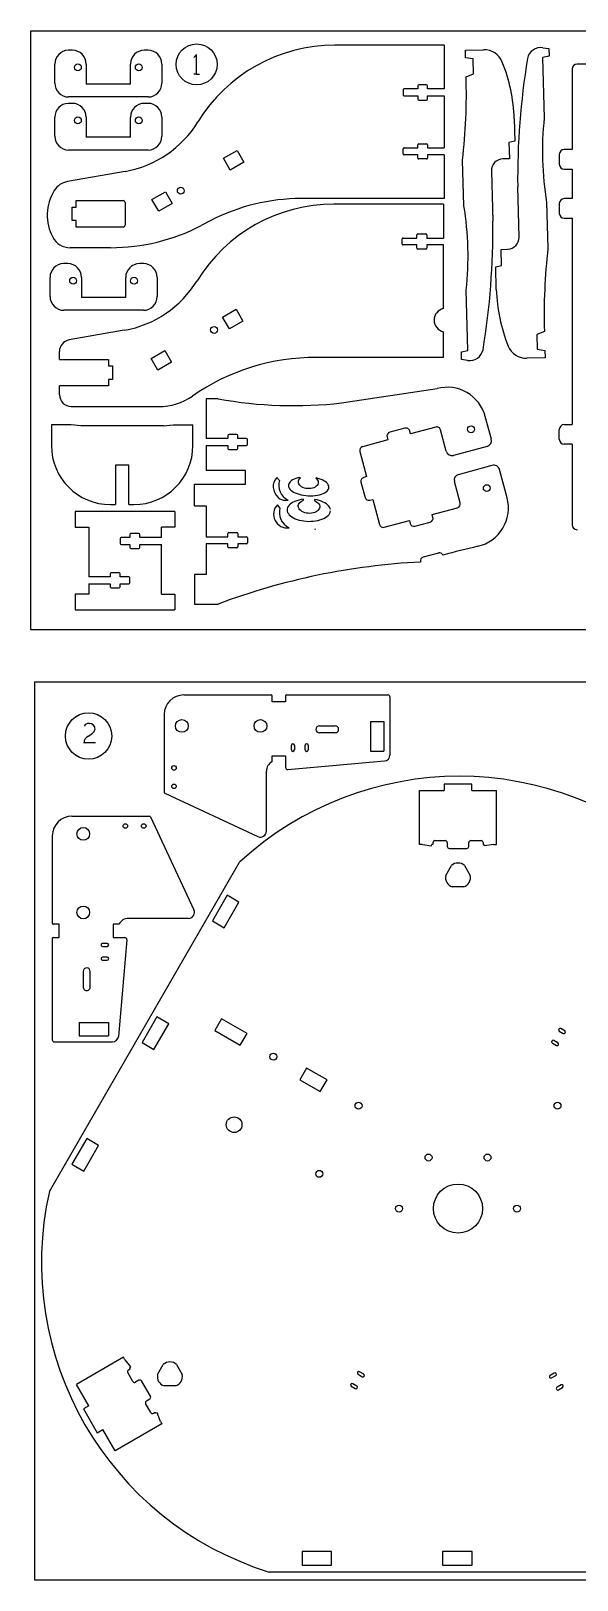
# Model space of a CAD drawing. Header units: inches. Extents: x 81 to 900, y 270 to 1898.
# Drawn here: x 85 to 363, y 1110 to 1898 of the extents above; entities that cross this region are included whole.
import ezdxf

# ---------------------------------------------------------------- set-up
doc = ezdxf.new("R2010")
doc.units = ezdxf.units.IN
doc.header["$MEASUREMENT"] = 0
doc.linetypes.add('Continuous2', pattern=[0])
doc.layers.add('68351 TABLE', color=1, linetype='Continuous')

msp = doc.modelspace()

# ---------------------------------------------------------------- linework, layer by layer
at = {"color": 1, "linetype": 'Continuous2', "lineweight": -3, "true_color": 0xff0000}
for p, q in [((304.12, 1731.22), (304.01, 1735.16)), ((152.75, 1550.51), (152.75, 1511.01)), ((153.04, 1510.56), (200.49, 1488.44)), ((105.84, 1498.82), (145.34, 1498.82)), ((145.8, 1498.53), (167.92, 1451.09))]:
    msp.add_line(p, q, dxfattribs=at)
for centre, start, end in [((201.75, 1491.15), 245, 0), ((165.2, 1449.82), 269.99347, 24.99347)]:
    msp.add_arc(centre, 3, start, end, dxfattribs=at)
at = {"layer": '68351 TABLE', "color": 2, "linetype": 'Continuous2', "lineweight": -3, "true_color": 0xffff00}
for p, q in [((84.99, 1898.46), (897.79, 1898.46)), ((84.99, 1593.66), (84.99, 1898.46)), ((897.79, 1593.66), (84.99, 1593.66)), ((86.91, 1110.06), (86.91, 1567.26)), ((86.91, 1567.26), (899.71, 1567.26)), ((899.71, 1110.06), (86.91, 1110.06))]:
    msp.add_line(p, q, dxfattribs=at)
at = {"layer": '68351 TABLE', "color": 1, "linetype": 'Continuous2', "lineweight": -3, "true_color": 0xff0000}
for p, q in [((106.09, 1888.63), (104.34, 1888.63)), ((144.59, 1888.63), (142.59, 1888.63)), ((295.3, 1891.17), (239.57, 1891.17)), ((295.3, 1891.17), (295.3, 1868.94)), ((306.02, 1888.61), (315.25, 1888.87)), ((306.13, 1884.87), (306.02, 1888.61)), ((310.02, 1884.21), (306.13, 1884.87)), ((348.61, 1885.56), (345.29, 1884.88)), ((345.29, 1884.88), (346.16, 1854.14)), ((345.49, 1889.95), (348.5, 1889.5)), ((348.5, 1889.5), (348.61, 1885.56)), ((97.09, 1871.88), (97.09, 1881.63)), ((113.09, 1881.63), (113.09, 1871.38)), ((135.59, 1871.38), (135.59, 1881.63)), ((151.59, 1881.63), (151.59, 1871.88)), ((306.4, 1875.18), (310.23, 1876.71)), ((310.23, 1876.71), (310.02, 1884.21)), ((360.33, 1879.13), (360.33, 1838.13)), ((370.83, 1881.63), (362.83, 1881.63)), ((135.59, 1871.38), (113.09, 1871.38)), ((281.8, 1868.94), (274.8, 1868.94)), ((281.8, 1870.53), (281.8, 1868.94)), ((286.3, 1871.03), (282.3, 1871.03)), ((286.8, 1868.94), (286.8, 1870.53)), ((295.3, 1868.94), (286.8, 1868.94)), ((144.59, 1864.88), (104.09, 1864.88)), ((106.09, 1861.63), (104.34, 1861.63)), ((144.59, 1861.63), (142.59, 1861.63)), ((274.3, 1868.44), (274.3, 1865.89)), ((274.8, 1865.39), (281.8, 1865.39)), ((281.8, 1865.39), (281.8, 1863.81)), ((282.3, 1863.31), (286.3, 1863.31)), ((286.8, 1865.39), (295.3, 1865.39)), ((286.8, 1863.81), (286.8, 1865.39)), ((295.3, 1865.39), (295.3, 1838.94)), ((97.09, 1844.88), (97.09, 1854.63)), ((113.09, 1854.63), (113.09, 1844.38)), ((135.59, 1844.38), (135.59, 1854.63)), ((151.59, 1854.63), (151.59, 1844.88)), ((330.85, 1853.82), (331.18, 1842.31)), ((144.59, 1837.88), (104.09, 1837.88)), ((135.59, 1844.38), (113.09, 1844.38)), ((274.3, 1835.89), (274.3, 1838.44)), ((274.8, 1838.94), (281.8, 1838.94)), ((281.8, 1838.94), (281.8, 1840.53)), ((282.3, 1841.03), (286.3, 1841.03)), ((286.8, 1840.53), (286.8, 1838.94)), ((286.8, 1838.94), (295.3, 1838.94)), ((331.18, 1842.31), (328.2, 1841.7)), ((328.2, 1841.7), (328.43, 1833.41)), ((360.33, 1838.13), (356.33, 1838.13)), ((281.8, 1835.39), (274.8, 1835.39)), ((281.8, 1833.81), (281.8, 1835.39)), ((286.3, 1833.31), (282.3, 1833.31)), ((295.3, 1835.39), (286.8, 1835.39)), ((286.8, 1835.39), (286.8, 1833.81)), ((295.3, 1835.39), (295.3, 1813.17)), ((305.25, 1809.51), (304.6, 1832.74)), ((328.43, 1833.41), (325.09, 1833.32)), ((353.83, 1835.63), (353.83, 1830.63)), ((132.9, 1826.99), (103.59, 1821.82)), ((319.26, 1827.15), (319.98, 1801.66)), ((356.33, 1828.13), (360.33, 1828.13)), ((360.33, 1828.13), (360.33, 1813.13)), ((333.36, 1793.57), (332.64, 1819.06)), ((295.3, 1813.17), (222.48, 1813.17)), ((294.88, 1810.32), (239.15, 1810.32)), ((294.88, 1810.32), (294.88, 1793.09)), ((347.37, 1811.21), (348.03, 1787.98)), ((353.83, 1810.63), (353.83, 1805.63)), ((360.33, 1813.13), (356.33, 1813.13)), ((176.42, 1801.93), (171.55, 1799.41)), ((356.33, 1803.13), (360.33, 1803.13)), ((360.33, 1803.13), (360.33, 1698.13)), ((273.88, 1790.04), (273.88, 1792.59)), ((274.38, 1793.09), (281.38, 1793.09)), ((281.38, 1793.09), (281.38, 1794.68)), ((281.88, 1795.18), (285.88, 1795.18)), ((286.38, 1794.68), (286.38, 1793.09)), ((286.38, 1793.09), (294.88, 1793.09)), ((125.5, 1788.17), (104.86, 1788.17)), ((281.38, 1789.54), (274.38, 1789.54)), ((281.38, 1787.96), (281.38, 1789.54)), ((285.88, 1787.46), (281.88, 1787.46)), ((286.38, 1789.54), (286.38, 1787.96)), ((294.88, 1789.54), (286.38, 1789.54)), ((294.88, 1757.22), (294.88, 1789.54)), ((324.19, 1787.31), (327.53, 1787.4)), ((324.43, 1779.02), (324.19, 1787.31)), ((103.68, 1780.04), (101.93, 1780.04)), ((142.18, 1780.04), (140.18, 1780.04)), ((321.44, 1778.41), (324.43, 1779.02)), ((321.77, 1766.9), (321.44, 1778.41)), ((94.68, 1763.29), (94.68, 1773.04)), ((110.68, 1773.04), (110.68, 1762.79)), ((133.18, 1762.79), (133.18, 1773.04)), ((149.18, 1773.04), (149.18, 1763.29)), ((307.33, 1735.84), (306.46, 1766.58)), ((133.18, 1762.79), (110.68, 1762.79)), ((142.18, 1756.29), (101.68, 1756.29)), ((132.48, 1746.14), (104.44, 1741.19)), ((294.88, 1732.32), (294.88, 1745.33)), ((346.22, 1745.54), (342.4, 1744.02)), ((342.4, 1744.02), (342.61, 1736.52)), ((99.48, 1731.32), (99.48, 1735.28)), ((304.01, 1735.16), (307.33, 1735.84)), ((342.61, 1736.52), (346.5, 1735.85)), ((346.5, 1735.85), (346.6, 1732.11)), ((99.48, 1731.32), (124.48, 1731.32)), ((124.48, 1731.32), (124.48, 1728.02)), ((124.48, 1728.02), (126.48, 1728.02)), ((126.48, 1728.02), (126.48, 1721.12)), ((294.88, 1732.32), (230.21, 1732.32)), ((307.14, 1730.78), (304.12, 1731.22)), ((346.6, 1732.11), (337.38, 1731.85)), ((126.48, 1721.12), (124.48, 1721.12)), ((124.48, 1721.12), (124.48, 1717.82)), ((99.48, 1713.32), (99.48, 1717.82)), ((124.48, 1717.82), (99.48, 1717.82)), ((174.17, 1711.26), (174.17, 1691.03)), ((180.17, 1711.26), (174.17, 1711.26)), ((243.06, 1709.18), (291.63, 1716.45)), ((105.48, 1707.32), (150.02, 1707.32)), ((105.39, 1697.92), (95.39, 1697.92)), ((95.39, 1697.92), (95.39, 1687.42)), ((110.39, 1697.42), (105.39, 1697.92)), ((152.39, 1697.42), (110.39, 1697.42)), ((152.39, 1697.42), (157.39, 1697.92)), ((157.39, 1697.92), (167.39, 1697.92)), ((167.39, 1687.42), (167.39, 1697.92)), ((275.29, 1696.29), (267.57, 1694.22)), ((290.93, 1696.85), (278.13, 1693.42)), ((296.29, 1684.57), (293.38, 1695.44)), ((319.23, 1690.72), (316.13, 1702.31)), ((353.83, 1690.63), (353.83, 1695.63)), ((356.33, 1698.13), (360.33, 1698.13)), ((185.17, 1691.03), (174.17, 1691.03)), ((174.17, 1687.48), (174.17, 1674.71)), ((174.17, 1687.48), (185.17, 1687.48)), ((185.17, 1692.62), (185.17, 1691.03)), ((185.17, 1687.48), (185.17, 1685.9)), ((189.67, 1693.12), (185.67, 1693.12)), ((190.17, 1691.03), (190.17, 1692.62)), ((194.67, 1691.03), (190.17, 1691.03)), ((190.17, 1685.9), (190.17, 1687.48)), ((190.17, 1687.48), (194.67, 1687.48)), ((195.17, 1687.98), (195.17, 1690.53)), ((266.54, 1690.32), (253.74, 1686.89)), ((266.15, 1691.77), (266.54, 1690.32)), ((278.13, 1693.42), (277.74, 1694.87)), ((360.33, 1688.13), (356.33, 1688.13)), ((360.33, 1688.13), (360.33, 1647.13)), ((185.67, 1685.4), (189.67, 1685.4)), ((252.33, 1684.44), (255.76, 1671.64)), ((317.11, 1687.05), (299.97, 1682.45)), ((134.81, 1677.42), (127.96, 1677.42)), ((127.96, 1677.42), (127.96, 1657.42)), ((134.81, 1657.42), (134.81, 1677.42)), ((194.17, 1674.71), (174.17, 1674.71)), ((194.17, 1667.81), (194.17, 1674.71)), ((255.76, 1671.64), (254.31, 1671.25)), ((302.55, 1672.79), (319.7, 1677.39)), ((327.24, 1660.84), (323.37, 1675.26)), ((168.17, 1656.76), (168.17, 1667.81)), ((168.17, 1667.81), (194.17, 1667.81)), ((252.89, 1668.8), (254.96, 1661.08)), ((303.34, 1658.25), (300.43, 1669.12)), ((125.39, 1657.42), (127.96, 1657.42)), ((134.81, 1657.42), (137.39, 1657.42)), ((168.17, 1656.76), (174.17, 1656.76)), ((174.17, 1656.76), (174.17, 1641.03)), ((257.41, 1659.66), (258.86, 1660.05)), ((258.86, 1660.05), (262.29, 1647.25)), ((289.13, 1652.37), (301.93, 1655.8)), ((107.54, 1653.87), (107.54, 1645.87)), ((158.14, 1653.87), (107.54, 1653.87)), ((158.14, 1653.87), (158.14, 1645.87)), ((264.74, 1645.84), (277.54, 1649.27)), ((277.54, 1649.27), (277.93, 1647.82)), ((280.38, 1646.4), (288.11, 1648.47)), ((289.52, 1650.92), (289.13, 1652.37)), ((107.54, 1645.87), (114.34, 1645.87)), ((114.34, 1645.87), (114.34, 1620.64)), ((130.34, 1640.14), (130.34, 1637.59)), ((135.34, 1640.64), (130.84, 1640.64)), ((135.34, 1642.23), (135.34, 1640.64)), ((139.84, 1642.73), (135.84, 1642.73)), ((140.34, 1640.64), (140.34, 1642.23)), ((151.34, 1640.64), (140.34, 1640.64)), ((158.14, 1645.87), (151.34, 1645.87)), ((151.34, 1640.64), (151.34, 1645.87)), ((174.17, 1641.03), (185.17, 1641.03)), ((185.17, 1641.03), (185.17, 1642.62)), ((185.67, 1643.12), (189.67, 1643.12)), ((190.17, 1642.62), (190.17, 1641.03)), ((190.17, 1641.03), (194.67, 1641.03)), ((195.17, 1640.53), (195.17, 1637.98)), ((130.84, 1637.09), (135.34, 1637.09)), ((135.34, 1637.09), (135.34, 1635.51)), ((135.84, 1635.01), (139.84, 1635.01)), ((140.34, 1635.51), (140.34, 1637.09)), ((140.34, 1637.09), (151.34, 1637.09)), ((151.34, 1611.87), (151.34, 1637.09)), ((174.17, 1637.48), (174.17, 1621.76)), ((185.17, 1637.48), (174.17, 1637.48)), ((185.17, 1635.9), (185.17, 1637.48)), ((189.67, 1635.4), (185.67, 1635.4)), ((190.17, 1637.48), (190.17, 1635.9)), ((194.67, 1637.48), (190.17, 1637.48)), ((292.31, 1632.77), (284.59, 1630.7)), ((283.17, 1628.25), (283.19, 1628.16)), ((125.34, 1620.64), (114.34, 1620.64)), ((114.34, 1617.09), (125.34, 1617.09)), ((114.34, 1617.09), (114.34, 1611.87)), ((125.34, 1622.23), (125.34, 1620.64)), ((125.34, 1617.09), (125.34, 1615.51)), ((129.84, 1622.73), (125.84, 1622.73)), ((130.34, 1620.64), (130.34, 1622.23)), ((134.84, 1620.64), (130.34, 1620.64)), ((130.34, 1615.51), (130.34, 1617.09)), ((130.34, 1617.09), (134.84, 1617.09)), ((135.34, 1617.59), (135.34, 1620.14)), ((174.17, 1621.76), (168.17, 1621.76)), ((168.17, 1621.76), (168.17, 1606.76)), ((107.54, 1611.87), (107.54, 1603.87)), ((114.34, 1611.87), (107.54, 1611.87)), ((125.84, 1615.01), (129.84, 1615.01)), ((151.34, 1611.87), (158.14, 1611.87)), ((158.14, 1611.87), (158.14, 1603.87)), ((107.54, 1603.87), (158.14, 1603.87)), ((168.17, 1606.76), (180.17, 1606.76)), ((162.75, 1560.51), (207.25, 1560.51)), ((207.75, 1557.01), (207.75, 1560.01)), ((214.51, 1557.01), (207.75, 1557.01)), ((214.51, 1560.01), (214.51, 1557.01)), ((215.01, 1560.51), (266.61, 1560.51)), ((267.61, 1559.51), (267.61, 1529.91)), ((207.75, 1526.61), (207.75, 1529.61)), ((207.75, 1529.61), (214.51, 1529.61)), ((214.51, 1529.61), (214.51, 1523.6)), ((204.75, 1491.15), (204.75, 1521.68)), ((215.6, 1522.61), (264.87, 1526.92)), ((95.84, 1488.82), (95.84, 1444.32)), ((94.35, 1307.77), (191.16, 1475.45)), ((99.34, 1443.82), (96.34, 1443.82)), ((99.34, 1437.06), (99.34, 1443.82)), ((129.74, 1443.82), (126.74, 1443.82)), ((126.74, 1443.82), (126.74, 1437.06)), ((165.2, 1446.82), (134.67, 1446.82)), ((95.84, 1436.56), (95.84, 1384.96)), ((96.34, 1437.06), (99.34, 1437.06)), ((126.74, 1437.06), (132.75, 1437.06)), ((133.75, 1435.97), (129.44, 1386.7)), ((96.84, 1383.96), (126.45, 1383.96)), ((399.78, 1114.11), (206.16, 1114.11))]:
    msp.add_line(p, q, dxfattribs=at)
at = {"layer": '68351 TABLE', "color": 3, "linetype": 'Continuous2', "lineweight": -3, "true_color": 0x00ff00}
for p, q in [((169.28, 1886.45), (167.85, 1885.02)), ((169.28, 1876.45), (169.28, 1886.45)), ((169.28, 1876.45), (167.85, 1876.45)), ((169.28, 1876.45), (170.7, 1876.45)), ((114.51, 1546.07), (114.73, 1546.07)), ((117.8, 1536.07), (111.82, 1536.07))]:
    msp.add_line(p, q, dxfattribs=at)
at = {"layer": '68351 TABLE', "color": 5, "linetype": 'Continuous2', "lineweight": -3, "true_color": 0x0000ff}
for p, q in [((182.89, 1833.66), (189.82, 1837.66)), ((189.82, 1837.66), (193.27, 1831.68)), ((186.34, 1827.68), (182.89, 1833.66)), ((193.27, 1831.68), (186.34, 1827.68)), ((146.52, 1812.66), (153.45, 1816.66)), ((153.45, 1816.66), (156.9, 1810.68)), ((105.9, 1801.97), (105.9, 1808.87)), ((105.9, 1808.87), (107.9, 1808.87)), ((107.9, 1808.87), (107.9, 1812.17)), ((107.9, 1812.17), (131.9, 1812.17)), ((132.9, 1811.17), (132.9, 1799.67)), ((149.97, 1806.68), (146.52, 1812.66)), ((156.9, 1810.68), (149.97, 1806.68)), ((107.9, 1801.97), (105.9, 1801.97)), ((107.9, 1798.67), (107.9, 1801.97)), ((131.9, 1798.67), (107.9, 1798.67)), ((182.48, 1752.81), (189.41, 1756.81)), ((185.93, 1746.83), (182.48, 1752.81)), ((192.86, 1750.83), (185.93, 1746.83)), ((189.41, 1756.81), (192.86, 1750.83)), ((146.11, 1731.81), (153.03, 1735.81)), ((153.03, 1735.81), (156.48, 1729.83)), ((149.56, 1725.83), (146.11, 1731.81)), ((156.48, 1729.83), (149.56, 1725.83)), ((208.28, 1667.54), (208.22, 1666.15)), ((208.22, 1666.15), (208.49, 1664.74)), ((208.64, 1668.87), (208.28, 1667.54)), ((208.49, 1664.74), (209.03, 1663.37)), ((209.28, 1670.09), (208.64, 1668.87)), ((210.14, 1671.17), (209.28, 1670.09)), ((211.48, 1669.74), (210.14, 1671.17)), ((215.98, 1667.49), (215.95, 1666.93)), ((215.95, 1666.93), (216.07, 1666.37)), ((216.15, 1668.03), (215.98, 1667.49)), ((216.07, 1666.37), (216.32, 1665.82)), ((216.45, 1668.55), (216.15, 1668.03)), ((216.32, 1665.82), (216.7, 1665.28)), ((216.88, 1669.05), (216.45, 1668.55)), ((216.7, 1665.28), (217.22, 1664.75)), ((217.45, 1669.52), (216.88, 1669.05)), ((217.22, 1664.75), (217.85, 1664.26)), ((218.13, 1669.95), (217.45, 1669.52)), ((217.85, 1664.26), (218.6, 1663.79)), ((218.92, 1670.34), (218.13, 1669.95)), ((218.6, 1663.79), (219.46, 1663.37)), ((219.81, 1670.67), (218.92, 1670.34)), ((220.79, 1670.95), (219.81, 1670.67)), ((221.84, 1671.18), (220.79, 1670.95)), ((221.04, 1669), (221.11, 1669.55)), ((221.12, 1668.44), (221.04, 1669)), ((221.11, 1669.55), (221.31, 1670.08)), ((221.33, 1667.9), (221.12, 1668.44)), ((221.31, 1670.08), (221.64, 1670.58)), ((221.67, 1667.38), (221.33, 1667.9)), ((221.64, 1670.58), (222.1, 1671.03)), ((222.13, 1666.91), (221.67, 1667.38)), ((222.1, 1671.03), (221.84, 1671.18)), ((222.7, 1666.48), (222.13, 1666.91)), ((223.37, 1666.13), (222.7, 1666.48)), ((224.11, 1665.85), (223.37, 1666.13)), ((224.9, 1665.65), (224.11, 1665.85)), ((225.73, 1665.54), (224.9, 1665.65)), ((226.56, 1665.52), (225.73, 1665.54)), ((227.39, 1665.6), (226.56, 1665.52)), ((228.17, 1665.76), (227.39, 1665.6)), ((228.9, 1666.01), (228.17, 1665.76)), ((229.55, 1666.34), (228.9, 1666.01)), ((230.11, 1666.74), (229.55, 1666.34)), ((230.09, 1670.97), (229.99, 1670.87)), ((229.99, 1670.87), (230.46, 1670.4)), ((231.18, 1670.69), (230.09, 1670.97)), ((230.56, 1667.19), (230.11, 1666.74)), ((230.46, 1670.4), (230.81, 1669.88)), ((230.88, 1667.7), (230.56, 1667.19)), ((230.81, 1669.88), (231.03, 1669.34)), ((231.07, 1668.23), (230.88, 1667.7)), ((231.03, 1669.34), (231.12, 1668.79)), ((231.12, 1668.79), (231.07, 1668.23)), ((232.2, 1670.36), (231.18, 1670.69)), ((233.14, 1669.97), (232.2, 1670.36)), ((233.99, 1669.55), (233.14, 1669.97)), ((234.74, 1669.08), (233.99, 1669.55)), ((234.42, 1663.39), (235.11, 1663.82)), ((235.37, 1668.58), (234.74, 1669.08)), ((235.11, 1663.82), (235.67, 1664.28)), ((235.89, 1668.06), (235.37, 1668.58)), ((235.67, 1664.28), (236.11, 1664.78)), ((236.27, 1667.52), (235.89, 1668.06)), ((236.11, 1664.78), (236.42, 1665.31)), ((236.51, 1666.96), (236.27, 1667.52)), ((236.42, 1665.31), (236.59, 1665.85)), ((236.62, 1666.4), (236.51, 1666.96)), ((236.59, 1665.85), (236.62, 1666.4)), ((209.03, 1663.37), (209.79, 1662.13)), ((209.79, 1662.13), (210.69, 1661.09)), ((211.68, 1655.81), (210.39, 1657.29)), ((210.69, 1661.09), (211.68, 1660.32)), ((211.68, 1660.32), (212.48, 1659.94)), ((212.48, 1659.94), (213.4, 1659.73)), ((213.4, 1659.73), (214.5, 1659.66)), ((214.5, 1659.66), (215.85, 1659.73)), ((215.54, 1655.89), (215.35, 1655.28)), ((215.86, 1656.5), (215.54, 1655.89)), ((216.31, 1657.07), (215.86, 1656.5)), ((216.89, 1657.62), (216.31, 1657.07)), ((217.57, 1658.13), (216.89, 1657.62)), ((218.37, 1658.6), (217.57, 1658.13)), ((219.26, 1659.01), (218.37, 1658.6)), ((220.24, 1659.37), (219.26, 1659.01)), ((219.46, 1663.37), (220.4, 1662.99)), ((221.29, 1659.68), (220.24, 1659.37)), ((220.4, 1662.99), (221.43, 1662.65)), ((220.99, 1656.41), (221, 1656.96)), ((221.12, 1655.85), (220.99, 1656.41)), ((221, 1656.96), (221.15, 1657.51)), ((221.37, 1655.31), (221.12, 1655.85)), ((221.15, 1657.51), (221.44, 1658.02)), ((222.41, 1659.92), (221.29, 1659.68)), ((221.43, 1662.65), (222.52, 1662.38)), ((221.44, 1658.02), (221.85, 1658.5)), ((221.85, 1658.5), (222.38, 1658.93)), ((222.38, 1658.93), (223, 1659.29)), ((223.57, 1660.09), (222.41, 1659.92)), ((222.52, 1662.38), (223.66, 1662.16)), ((223, 1659.29), (223.72, 1659.59)), ((223.72, 1659.59), (223.57, 1660.09)), ((223.66, 1662.16), (224.84, 1662)), ((224.84, 1662), (226.04, 1661.91)), ((226.04, 1661.91), (227.24, 1661.88)), ((227.24, 1661.88), (228.43, 1661.91)), ((228.43, 1661.91), (229.58, 1662.01)), ((229.38, 1659.97), (229.12, 1659.44)), ((229.12, 1659.44), (229.84, 1659.1)), ((230.54, 1659.75), (229.38, 1659.97)), ((229.58, 1662.01), (230.7, 1662.17)), ((229.84, 1659.1), (230.48, 1658.7)), ((230.48, 1658.7), (231.01, 1658.25)), ((231.64, 1659.47), (230.54, 1659.75)), ((230.7, 1662.17), (231.75, 1662.39)), ((231.01, 1658.25), (231.43, 1657.75)), ((231.43, 1657.75), (231.72, 1657.21)), ((232.68, 1659.12), (231.64, 1659.47)), ((231.72, 1657.21), (231.88, 1656.66)), ((231.75, 1662.39), (232.73, 1662.67)), ((231.9, 1656.1), (231.78, 1655.55)), ((231.88, 1656.66), (231.9, 1656.1)), ((233.64, 1658.72), (232.68, 1659.12)), ((232.73, 1662.67), (233.63, 1663.01)), ((233.63, 1663.01), (234.42, 1663.39)), ((234.51, 1658.27), (233.64, 1658.72)), ((235.28, 1657.77), (234.51, 1658.27)), ((235.94, 1657.23), (235.28, 1657.77)), ((236.48, 1656.66), (235.94, 1657.23)), ((236.91, 1656.07), (236.48, 1656.66)), ((237.2, 1655.46), (236.91, 1656.07)), ((215.35, 1655.28), (215.3, 1654.65)), ((215.3, 1654.65), (215.38, 1654.02)), ((215.38, 1654.02), (215.59, 1653.4)), ((215.59, 1653.4), (215.94, 1652.79)), ((215.94, 1652.79), (216.41, 1652.21)), ((216.41, 1652.21), (217, 1651.65)), ((217, 1651.65), (217.71, 1651.13)), ((217.71, 1651.13), (218.52, 1650.65)), ((218.52, 1650.65), (219.43, 1650.22)), ((219.43, 1650.22), (220.42, 1649.84)), ((220.42, 1649.84), (221.49, 1649.52)), ((221.76, 1654.8), (221.37, 1655.31)), ((221.49, 1649.52), (222.61, 1649.26)), ((222.27, 1654.33), (221.76, 1654.8)), ((222.88, 1653.92), (222.27, 1654.33)), ((222.61, 1649.26), (223.78, 1649.06)), ((223.58, 1653.57), (222.88, 1653.92)), ((224.35, 1653.29), (223.58, 1653.57)), ((223.78, 1649.06), (224.98, 1648.94)), ((225.18, 1653.09), (224.35, 1653.29)), ((224.98, 1648.94), (226.2, 1648.88)), ((226.03, 1652.98), (225.18, 1653.09)), ((226.9, 1652.95), (226.03, 1652.98)), ((226.2, 1648.88), (227.42, 1648.89)), ((227.76, 1653.02), (226.9, 1652.95)), ((227.42, 1648.89), (228.63, 1648.97)), ((228.58, 1653.17), (227.76, 1653.02)), ((229.35, 1653.4), (228.58, 1653.17)), ((228.63, 1648.97), (229.81, 1649.11)), ((230.05, 1653.72), (229.35, 1653.4)), ((229.81, 1649.11), (230.94, 1649.33)), ((230.65, 1654.1), (230.05, 1653.72)), ((231.15, 1654.54), (230.65, 1654.1)), ((230.94, 1649.33), (232.02, 1649.6)), ((231.53, 1655.03), (231.15, 1654.54)), ((231.78, 1655.55), (231.53, 1655.03)), ((232.02, 1649.6), (233.04, 1649.94)), ((233.04, 1649.94), (233.96, 1650.34)), ((233.96, 1650.34), (234.8, 1650.78)), ((234.8, 1650.78), (235.53, 1651.28)), ((235.53, 1651.28), (236.15, 1651.81)), ((236.15, 1651.81), (236.65, 1652.37)), ((236.65, 1652.37), (237.03, 1652.97)), ((237.03, 1652.97), (237.27, 1653.58)), ((237.36, 1654.83), (237.2, 1655.46)), ((237.27, 1653.58), (237.38, 1654.2)), ((229.72, 1644.51), (229.54, 1645.11)), ((257.75, 1546.93), (257.75, 1531.93)), ((257.75, 1546.93), (264.61, 1546.93)), ((264.61, 1546.93), (264.61, 1531.93)), ((231.75, 1544.79), (239.75, 1544.79)), ((239.75, 1541.24), (231.75, 1541.24)), ((217.5, 1532.56), (217.5, 1534.96)), ((219, 1534.96), (219, 1532.56)), ((224.5, 1532.56), (224.5, 1534.96)), ((226, 1534.96), (226, 1532.56)), ((257.75, 1531.93), (264.61, 1531.93)), ((309.27, 1515.16), (295.27, 1515.16)), ((295.27, 1515.16), (295.27, 1511.91)), ((309.27, 1511.91), (309.27, 1515.16)), ((282.71, 1511.91), (295.27, 1511.91)), ((282.71, 1484.41), (282.71, 1511.91)), ((309.27, 1511.91), (321.83, 1511.91)), ((321.83, 1484.41), (321.83, 1511.91)), ((284.21, 1484.41), (282.71, 1484.41)), ((284.21, 1484.41), (288.75, 1483.71)), ((288.75, 1483.71), (289.02, 1484.41)), ((289.52, 1484.41), (289.02, 1484.41)), ((289.52, 1485.41), (289.52, 1484.41)), ((290.52, 1486.41), (295.77, 1486.41)), ((296.77, 1485.41), (296.77, 1483.41)), ((297.77, 1482.41), (306.77, 1482.41)), ((307.77, 1483.41), (307.77, 1485.41)), ((308.77, 1486.41), (314.02, 1486.41)), ((315.02, 1485.41), (315.02, 1484.41)), ((315.02, 1484.41), (315.52, 1484.41)), ((315.79, 1483.71), (315.52, 1484.41)), ((320.33, 1484.41), (315.79, 1483.71)), ((320.33, 1484.41), (321.83, 1484.41)), ((296.01, 1468.65), (298.92, 1473.68)), ((305.62, 1473.68), (308.53, 1468.65)), ((184.84, 1458.57), (177.31, 1445.53)), ((190.83, 1455.11), (184.84, 1458.57)), ((305.17, 1462.84), (299.37, 1462.84)), ((183.3, 1442.07), (190.83, 1455.11)), ((177.31, 1445.53), (183.3, 1442.07)), ((123.79, 1434.07), (121.39, 1434.07)), ((121.39, 1432.57), (123.79, 1432.57)), ((123.79, 1427.07), (121.39, 1427.07)), ((111.57, 1419.82), (111.57, 1411.82)), ((115.12, 1411.82), (115.12, 1419.82)), ((121.39, 1425.57), (123.79, 1425.57)), ((149.09, 1396.65), (141.56, 1383.6)), ((155.08, 1393.19), (149.09, 1396.65)), ((181.92, 1395.65), (178.49, 1389.71)), ((194.91, 1388.15), (181.92, 1395.65)), ((109.43, 1393.82), (124.43, 1393.82)), ((109.43, 1393.82), (109.43, 1386.96)), ((124.43, 1393.82), (124.43, 1386.96)), ((147.55, 1380.15), (155.08, 1393.19)), ((178.49, 1389.71), (191.48, 1382.21)), ((191.48, 1382.21), (194.91, 1388.15)), ((353.77, 1389.43), (355.85, 1388.23)), ((356.6, 1389.53), (354.52, 1390.73)), ((109.43, 1386.96), (124.43, 1386.96)), ((141.56, 1383.6), (147.55, 1380.15)), ((350.27, 1383.37), (352.35, 1382.17)), ((353.1, 1383.47), (351.02, 1384.67)), ((225.22, 1370.65), (221.79, 1364.71)), ((221.79, 1364.71), (232.18, 1358.71)), ((235.61, 1364.65), (225.22, 1370.65)), ((232.18, 1358.71), (235.61, 1364.65)), ((113.34, 1334.73), (105.81, 1321.68)), ((119.33, 1331.27), (113.34, 1334.73)), ((111.8, 1318.22), (119.33, 1331.27)), ((105.81, 1321.68), (111.8, 1318.22)), ((132.02, 1223.4), (108.2, 1209.65)), ((132.77, 1222.1), (132.02, 1223.4)), ((132.77, 1222.1), (135.64, 1218.52)), ((136.81, 1211.09), (134.19, 1215.64)), ((134.55, 1217), (135.42, 1217.5)), ((135.64, 1218.52), (135.17, 1217.94)), ((135.42, 1217.5), (135.17, 1217.94)), ((149.41, 1214.73), (152.32, 1219.76)), ((159.03, 1219.76), (161.93, 1214.73)), ((251.44, 1214.75), (253.52, 1213.55)), ((254.27, 1214.85), (252.19, 1216.05)), ((351.24, 1215.41), (349.16, 1214.21)), ((114.48, 1198.77), (108.2, 1209.65)), ((139.91, 1211.72), (138.18, 1210.72)), ((145.78, 1203.56), (141.28, 1211.36)), ((158.58, 1208.92), (152.77, 1208.92)), ((247.94, 1208.69), (250.02, 1207.49)), ((250.77, 1208.79), (248.69, 1209.99)), ((349.91, 1212.91), (351.99, 1214.11)), ((354.74, 1209.35), (352.66, 1208.15)), ((353.41, 1206.85), (355.49, 1208.05)), ((114.48, 1198.77), (111.67, 1197.15)), ((145.94, 1195.28), (143.31, 1199.83)), ((143.68, 1201.2), (145.41, 1202.2)), ((111.67, 1197.15), (118.67, 1185.02)), ((147.3, 1194.92), (148.17, 1195.42)), ((148.17, 1195.42), (148.42, 1194.99)), ((149.16, 1195.11), (148.42, 1194.99)), ((150.83, 1190.82), (149.16, 1195.11)), ((150.83, 1190.82), (151.58, 1189.52)), ((118.67, 1185.02), (121.48, 1186.65)), ((127.76, 1175.77), (121.48, 1186.65)), ((151.58, 1189.52), (127.76, 1175.77)), ((237.95, 1124.6), (222.89, 1124.6)), ((222.89, 1124.6), (222.89, 1117.69)), ((237.95, 1117.69), (237.95, 1124.6)), ((309.45, 1124.6), (294.39, 1124.6)), ((294.39, 1124.6), (294.39, 1117.69)), ((309.45, 1117.69), (309.45, 1124.6)), ((222.89, 1117.69), (237.95, 1117.69)), ((294.39, 1117.69), (309.45, 1117.69))]:
    msp.add_line(p, q, dxfattribs=at)
at = {"layer": '68351 TABLE', "color": 3, "linetype": 'Continuous2', "lineweight": -3, "true_color": 0x00ff00}
for centre, radius in [((169.28, 1881.45), 10.42), ((114.28, 1539.63), 11.79)]:
    msp.add_circle(centre, radius, dxfattribs=at)
at = {"layer": '68351 TABLE', "color": 5, "linetype": 'Continuous2', "lineweight": -3, "true_color": 0x0000ff}
for centre, radius in [((108.84, 1879.95), 1.75), ((139.84, 1879.95), 1.75), ((108.84, 1852.95), 1.75), ((139.84, 1852.95), 1.75), ((161.23, 1817.17), 1.75), ((106.43, 1771.36), 1.75), ((137.43, 1771.36), 1.75), ((178.14, 1746.32), 1.75), ((161.75, 1544.76), 3.25), ((201.75, 1544.76), 3.25), ((157.75, 1523.36), 1.18), ((157.75, 1514.01), 1.18), ((111.59, 1489.82), 3.25), ((132.99, 1493.82), 1.18), ((142.34, 1493.82), 1.18), ((111.59, 1449.82), 3.25), ((208.35, 1376.43), 1.77), ((251.65, 1351.43), 1.78), ((352.89, 1351.43), 1.77), ((188.35, 1341.79), 4), ((287.27, 1325.09), 1.78), ((317.27, 1325.09), 1.77), ((231.65, 1316.79), 1.77), ((302.27, 1299.11), 12.5), ((272.27, 1299.11), 1.77), ((332.27, 1299.11), 1.78)]:
    msp.add_circle(centre, radius, dxfattribs=at)
at = {"layer": '68351 TABLE', "color": 1, "linetype": 'Continuous2', "lineweight": -3, "true_color": 0xff0000}
for centre in [(308.91, 1695.72), (316.93, 1665.77)]:
    msp.add_circle(centre, 1.75, dxfattribs=at)
for centre, radius, start, end in [((104.09, 1881.63), 7, 91.10191, 180), ((104.34, 1868.63), 20, 90, 91.10191), ((106.09, 1881.63), 7, 0, 90), ((142.59, 1881.63), 7, 90, 180), ((144.59, 1881.63), 7, 360, 90), ((239.57, 1809.43), 81.74, 89.99997, 148.47631), ((315.53, 1878.88), 10, 22.14793, 91.61692), ((705.73, 1823.57), 373.11, 170.59984, 180.69182), ((344.47, 1883.02), 7, 81.61692, 167.72967), ((248.25, 1851.49), 82.63, 1.61692, 22.14793), ((362.83, 1879.13), 2.5, 90, 180), ((104.09, 1871.88), 7, 180, 270), ((144.59, 1871.88), 7, 270, 360), ((274.8, 1868.44), 0.5, 90, 180), ((282.3, 1870.53), 0.5, 90, 180), ((286.3, 1870.53), 0.5, 0, 90), ((5.81, 1866.69), 300.71, 353.51691, 1.61692), ((104.09, 1854.63), 7, 91.10191, 180), ((104.34, 1841.63), 20, 90, 91.10191), ((106.09, 1854.63), 7, 0, 90), ((142.59, 1854.63), 7, 90, 180), ((144.59, 1854.63), 7, 360, 90), ((274.8, 1865.89), 0.5, 180, 270), ((282.3, 1863.81), 0.5, 180, 270), ((286.3, 1863.81), 0.5, 270, 0), ((500.92, 1837.03), 155.7, 173.68981, 189.54402), ((104.09, 1844.88), 7, 180, 270), ((123.43, 1880.67), 54.51, 280, 328.47631), ((144.59, 1844.88), 7, 270, 360), ((274.8, 1838.44), 0.5, 90, 180), ((282.3, 1840.53), 0.5, 90, 180), ((286.3, 1840.53), 0.5, 0, 90), ((356.33, 1835.63), 2.5, 90, 180), ((274.8, 1835.89), 0.5, 180, 270), ((282.3, 1833.81), 0.5, 180, 270), ((286.3, 1833.81), 0.5, 270, 0), ((325.26, 1827.32), 6, 91.61692, 181.61692), ((356.33, 1830.63), 2.5, 180, 270), ((105.33, 1811.97), 10, 100, 147.89222), ((116.96, 1804.67), 23.74, 147.89222, 208.23272), ((239.15, 1728.58), 81.74, 90.00003, 148.47631), ((222.48, 1713.17), 100, 90, 117.42277), ((151.7, 1783.7), 155.7, 353.68981, 9.54402), ((356.33, 1810.63), 2.5, 90, 180), ((356.33, 1805.63), 2.5, 180, 270), ((125.5, 1888.17), 100, 270, 297.42277), ((-53.1, 1797.15), 373.11, 350.59984, 0.69182), ((104.86, 1798.17), 10, 208.23272, 270), ((274.38, 1792.59), 0.5, 90, 180), ((274.38, 1790.04), 0.5, 180, 270), ((281.88, 1794.68), 0.5, 90, 180), ((285.88, 1794.68), 0.5, 360, 90), ((327.36, 1793.4), 6, 271.61692, 1.61692), ((281.88, 1787.96), 0.5, 180, 270), ((285.88, 1787.96), 0.5, 270, 360), ((646.81, 1754.03), 300.71, 173.51691, 181.61692), ((101.68, 1773.04), 7, 91.10191, 180), ((101.93, 1760.04), 20, 90, 91.10191), ((103.68, 1773.04), 7, 0, 90), ((140.18, 1773.04), 7, 90, 180), ((142.18, 1773.04), 7, 360, 90), ((123.02, 1799.82), 54.51, 280, 328.47631), ((404.37, 1769.23), 82.63, 181.61692, 202.14793), ((101.68, 1763.29), 7, 180, 270), ((142.18, 1763.29), 7, 270, 360), ((296.22, 1751.28), 6.09, 102.68964, 257.31036), ((105.48, 1735.28), 6, 100, 180), ((308.16, 1737.7), 7, 261.61692, 347.72967), ((337.09, 1741.85), 10, 202.14793, 271.61692), ((229.94, 1622.07), 110.25, 89.86136, 124.73995), ((105.48, 1713.32), 6, 180, 270), ((150.02, 1737.32), 30, 270, 304.73995), ((218.55, 1920.45), 212.69, 259.60489, 276.61739), ((296.81, 1697.13), 20, 15, 105), ((275.81, 1694.36), 2, 15, 105), ((291.45, 1694.92), 2, 15, 105), ((356.33, 1695.63), 2.5, 90, 180), ((125.39, 1687.42), 30, 180, 270), ((137.39, 1687.42), 30, 270, 360), ((185.67, 1692.62), 0.5, 90, 180), ((189.67, 1692.62), 0.5, 360, 90), ((194.67, 1690.53), 0.5, 0, 90), ((194.67, 1687.98), 0.5, 270, 0), ((268.08, 1692.28), 2, 105, 195), ((316.33, 1689.94), 3, 285, 15), ((356.33, 1690.63), 2.5, 180, 270), ((185.67, 1685.9), 0.5, 180, 270), ((189.67, 1685.9), 0.5, 270, 0), ((254.26, 1684.96), 2, 105, 195), ((299.19, 1685.35), 3, 195, 285), ((303.33, 1669.89), 3, 105, 195), ((320.47, 1674.49), 3, 15, 105), ((254.83, 1669.32), 2, 105, 195), ((256.9, 1661.59), 2, 195, 285), ((301.41, 1657.73), 2, 285, 15), ((307.92, 1655.67), 20, 282.80909, 15), ((279.86, 1648.34), 2, 195, 285), ((287.59, 1650.41), 2, 285, 15), ((130.84, 1640.14), 0.5, 90, 180), ((135.84, 1642.23), 0.5, 90, 180), ((139.84, 1642.23), 0.5, 0, 90), ((185.67, 1642.62), 0.5, 90, 180), ((189.67, 1642.62), 0.5, 360, 90), ((194.67, 1640.53), 0.5, 0, 90), ((264.22, 1647.77), 2, 195, 285), ((362.83, 1647.13), 2.5, 180, 270), ((130.84, 1637.59), 0.5, 180, 270), ((135.84, 1635.51), 0.5, 180, 270), ((139.84, 1635.51), 0.5, 270, 360), ((185.67, 1635.9), 0.5, 180, 270), ((189.67, 1635.9), 0.5, 270, 360), ((194.67, 1637.98), 0.5, 270, 360), ((292.83, 1630.84), 2, 23.7339, 105), ((388.09, 1303.03), 341.64, 102.80909, 105.87179), ((300.35, 1286.95), 341.64, 92.88158, 110.595), ((285.1, 1628.77), 2, 105, 195), ((125.84, 1622.23), 0.5, 90, 180), ((129.84, 1622.23), 0.5, 0, 90), ((134.84, 1620.14), 0.5, 360, 90), ((134.84, 1617.59), 0.5, 270, 0), ((125.84, 1615.51), 0.5, 180, 270), ((129.84, 1615.51), 0.5, 270, 0), ((162.75, 1550.51), 10, 90, 180), ((207.25, 1560.01), 0.5, 360, 90), ((215.01, 1560.01), 0.5, 90, 180), ((266.61, 1559.51), 1, 360, 90), ((264.61, 1529.91), 3, 275, 0), ((210.3, 1521.68), 5.55, 117.36002, 180), ((215.51, 1523.6), 1, 180, 275), ((302.97, 1354.11), 165, 47.34144, 132.65856), ((153.25, 1511.01), 0.5, 179.99991, 244.99996), ((105.84, 1488.82), 10, 89.99348, 179.99347), ((145.34, 1498.32), 0.5, 24.99351, 89.99356), ((96.34, 1444.32), 0.5, 179.99347, 269.99347), ((134.67, 1441.27), 5.55, 89.99347, 152.63345), ((96.34, 1436.56), 0.5, 89.99347, 179.99347), ((132.75, 1436.06), 1, 354.99347, 89.99347), ((96.84, 1384.96), 1, 179.99347, 269.99347), ((126.45, 1386.96), 3, 269.99347, 354.99347), ((255.34, 1271.61), 165, 167.34144, 252.65856)]:
    msp.add_arc(centre, radius, start, end, dxfattribs=at)
at = {"layer": '68351 TABLE', "color": 5, "linetype": 'Continuous2', "lineweight": -3, "true_color": 0x0000ff}
for centre, radius, start, end in [((131.9, 1811.17), 1, 0, 90), ((131.9, 1799.67), 1, 270, 0), ((219.07, 1667.1), 8.04, 160.84244, 246.3898), ((215.33, 1652.44), 6.92, 135.53099, 278.0642), ((220.17, 1653.49), 8.8, 164.75517, 243.92937), ((231.75, 1543.01), 1.77, 90, 270), ((239.75, 1543.01), 1.78, 270, 90), ((218.25, 1534.96), 0.75, 360, 180), ((218.25, 1532.56), 0.75, 180, 0), ((225.25, 1534.96), 0.75, 360, 180), ((225.25, 1532.56), 0.75, 180, 360), ((290.52, 1485.41), 1, 90, 180), ((295.77, 1485.41), 1, 360, 90), ((297.77, 1483.41), 1, 180, 270), ((306.77, 1483.41), 1, 270, 0), ((308.77, 1485.41), 1, 90, 180), ((314.02, 1485.41), 1, 360, 90), ((302.27, 1470.04), 4.95, 47.34144, 132.65856), ((300.84, 1467.56), 4.95, 167.34144, 252.65856), ((303.7, 1467.56), 4.95, 287.34144, 12.65856), ((121.39, 1433.32), 0.75, 89.99347, 269.99347), ((121.39, 1426.32), 0.75, 89.99347, 269.99347), ((123.79, 1433.32), 0.75, 269.99347, 89.99347), ((123.79, 1426.32), 0.75, 269.99347, 89.99347), ((113.34, 1419.82), 1.77, 359.99347, 179.99347), ((113.34, 1411.82), 1.78, 179.99347, 359.99347), ((354.15, 1390.08), 0.75, 60, 240), ((356.23, 1388.88), 0.75, 240, 60), ((350.65, 1384.02), 0.75, 60, 240), ((352.73, 1382.82), 0.75, 240, 60), ((135.05, 1216.14), 1, 120, 210), ((154.24, 1213.65), 4.95, 167.34144, 252.65856), ((155.67, 1216.12), 4.95, 47.34144, 132.65856), ((157.1, 1213.65), 4.95, 287.34144, 12.65856), ((251.81, 1215.4), 0.75, 60, 240), ((253.89, 1214.2), 0.75, 240, 60), ((349.53, 1213.56), 0.75, 120, 300), ((351.61, 1214.76), 0.75, 300, 120), ((137.68, 1211.59), 1, 210, 300), ((140.41, 1210.86), 1, 30, 120), ((248.31, 1209.34), 0.75, 60, 240), ((250.39, 1208.14), 0.75, 240, 60), ((353.03, 1207.5), 0.75, 120, 300), ((355.11, 1208.7), 0.75, 300, 120), ((144.18, 1200.33), 1, 120, 210), ((144.91, 1203.06), 1, 300, 30), ((146.8, 1195.78), 1, 210, 300)]:
    msp.add_arc(centre, radius, start, end, dxfattribs=at)
at = {"layer": '68351 TABLE', "color": 3, "linetype": 'Continuous2', "lineweight": -3, "true_color": 0x00ff00}
for centre, radius, start, end in [((114.51, 1543.21), 2.86, 90, 150), ((114.73, 1543.21), 2.86, 2.57598, 90), ((116.6, 1535.4), 4.82, 118.7445, 172.04499), ((101.4, 1559.56), 23.73, 302.86892, 310.61461), ((114.73, 1543.47), 2.86, 317.7751, 357.42418)]:
    msp.add_arc(centre, radius, start, end, dxfattribs=at)

doc.saveas('drawing.dxf')
